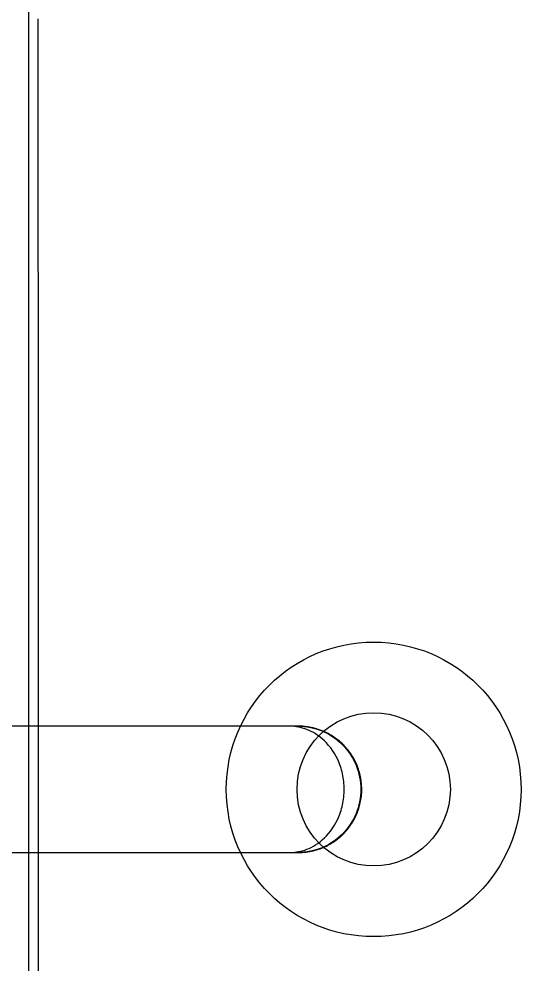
# Model space of a CAD drawing. Header units: millimetres. Extents: x -33000 to 294000, y 0 to 42408.
# Drawn here: x 8667 to 8798, y 16283.9 to 16530.7 of the extents above; entities that cross this region are included whole.
import ezdxf

# ---------------------------------------------------------------- set-up
doc = ezdxf.new("R2010")
doc.units = ezdxf.units.MM
doc.header["$LTSCALE"] = 50
doc.layers.add('arch', color=8, linetype='Continuous')

msp = doc.modelspace()

# ---------------------------------------------------------------- linework, layer by layer
at = {"layer": 'arch', "linetype": 'Continuous'}
for p, q in [((8669.58, 16077.36), (8669.58, 16581.69)), ((8739.86, 16346.03), (8737.58, 16346.03)), ((8737.58, 16313.03), (8739.86, 16313.03))]:
    msp.add_line(p, q, dxfattribs=at)
for radius in [38.46, 20]:
    msp.add_circle((8759.58, 16329.53), radius, dxfattribs=at)
msp.add_ellipse((8584.98, 16329.53), major_axis=(0, -4991.95), ratio=0.017452, start_param=1.530489, end_param=1.611104, dxfattribs=at)
for points, knots in [([(8737.58, 16346.03), (8733.93, 16346.03), (8724.44, 16346.03), (8705.67, 16346.03), (8687.88, 16346.03), (8673.35, 16346.03), (8662.55, 16346.03), (8652.09, 16346.03), (8642.23, 16346.03), (8633.2, 16346.03), (8622.6, 16346.03), (8613.14, 16346.03), (8609.96, 16346.03), (8609.65, 16346.03)], [0, 0, 0, 0, 0.126868, 0.253737, 0.380605, 0.444039, 0.507473, 0.570907, 0.634341, 0.697775, 0.76121, 0.888078, 1, 1, 1, 1]), ([(8751.87, 16329.53), (8751.87, 16330.9), (8751.57, 16333.65), (8749.87, 16338.65), (8746.22, 16343.23), (8741.46, 16345.69), (8738.77, 16346.03), (8737.58, 16346.03)], [0, 0, 0, 0, 0.125, 0.25, 0.5, 0.75, 1, 1, 1, 1]), ([(8756.47, 16329.53), (8756.47, 16330.18), (8756.39, 16331.43), (8756.08, 16333.19), (8755.59, 16334.92), (8754.93, 16336.55), (8754.16, 16337.97), (8753.47, 16339.01), (8752.83, 16339.86), (8752.14, 16340.67), (8751.18, 16341.65), (8749.94, 16342.69), (8748.49, 16343.67), (8747.12, 16344.4), (8745.73, 16344.99), (8744.17, 16345.5), (8742.16, 16345.92), (8740.68, 16346.03), (8739.86, 16346.03)], [0, 0, 0, 0, 0.074556, 0.1421, 0.202631, 0.280219, 0.341965, 0.387769, 0.423535, 0.464379, 0.511066, 0.581713, 0.650719, 0.714156, 0.762813, 0.826271, 0.905347, 1, 1, 1, 1]), ([(8737.58, 16313.03), (8738.77, 16313.03), (8741.46, 16313.36), (8746.22, 16315.82), (8749.87, 16320.4), (8751.57, 16325.4), (8751.87, 16328.15), (8751.87, 16329.53)], [0, 0, 0, 0, 0.25, 0.5, 0.75, 0.875, 1, 1, 1, 1]), ([(8739.86, 16313.03), (8740.55, 16313.03), (8741.89, 16313.11), (8743.83, 16313.46), (8745.6, 16314), (8747.22, 16314.69), (8748.65, 16315.48), (8749.77, 16316.25), (8750.61, 16316.92), (8751.28, 16317.52), (8752.05, 16318.28), (8752.86, 16319.22), (8753.7, 16320.36), (8754.49, 16321.64), (8755.17, 16323.05), (8755.72, 16324.53), (8756.12, 16326.06), (8756.4, 16327.74), (8756.47, 16328.91), (8756.47, 16329.53)], [0, 0, 0, 0, 0.079637, 0.155748, 0.22818, 0.296374, 0.36029, 0.41783, 0.454151, 0.48457, 0.522065, 0.579098, 0.627922, 0.68532, 0.751237, 0.806262, 0.866066, 0.930644, 1, 1, 1, 1]), ([(8756.47, 16329.53), (8756.47, 16329.53), (8756.47, 16329.53), (8756.43, 16329.53), (8756.31, 16329.53), (8756.22, 16329.53)], [0, 0, 0, 0, 0.000935, 0.333956, 1, 1, 1, 1]), ([(8609.58, 16313.03), (8609.58, 16313.03), (8612.67, 16313.03), (8622.6, 16313.03), (8633.2, 16313.03), (8642.23, 16313.03), (8652.09, 16313.03), (8662.55, 16313.03), (8673.35, 16313.03), (8687.88, 16313.03), (8705.67, 16313.03), (8724.44, 16313.03), (8733.93, 16313.03), (8737.58, 16313.03)], [0, 0, 0, 0, 0.125, 0.25, 0.3125, 0.375, 0.4375, 0.5, 0.5625, 0.625, 0.75, 0.875, 1, 1, 1, 1])]:
    msp.add_open_spline(points, degree=3, knots=knots, dxfattribs=at)
for points in [[(8739.86, 16346.03), (8742, 16346.03), (8746.28, 16345.17), (8751.73, 16341.5), (8755.37, 16336), (8756.22, 16331.69), (8756.22, 16329.53)], [(8756.22, 16329.53), (8756.22, 16327.37), (8755.37, 16323.05), (8751.73, 16317.56), (8746.28, 16313.89), (8742, 16313.03), (8739.86, 16313.03)]]:
    msp.add_open_spline(points, degree=3, dxfattribs=at)

doc.saveas('drawing.dxf')
